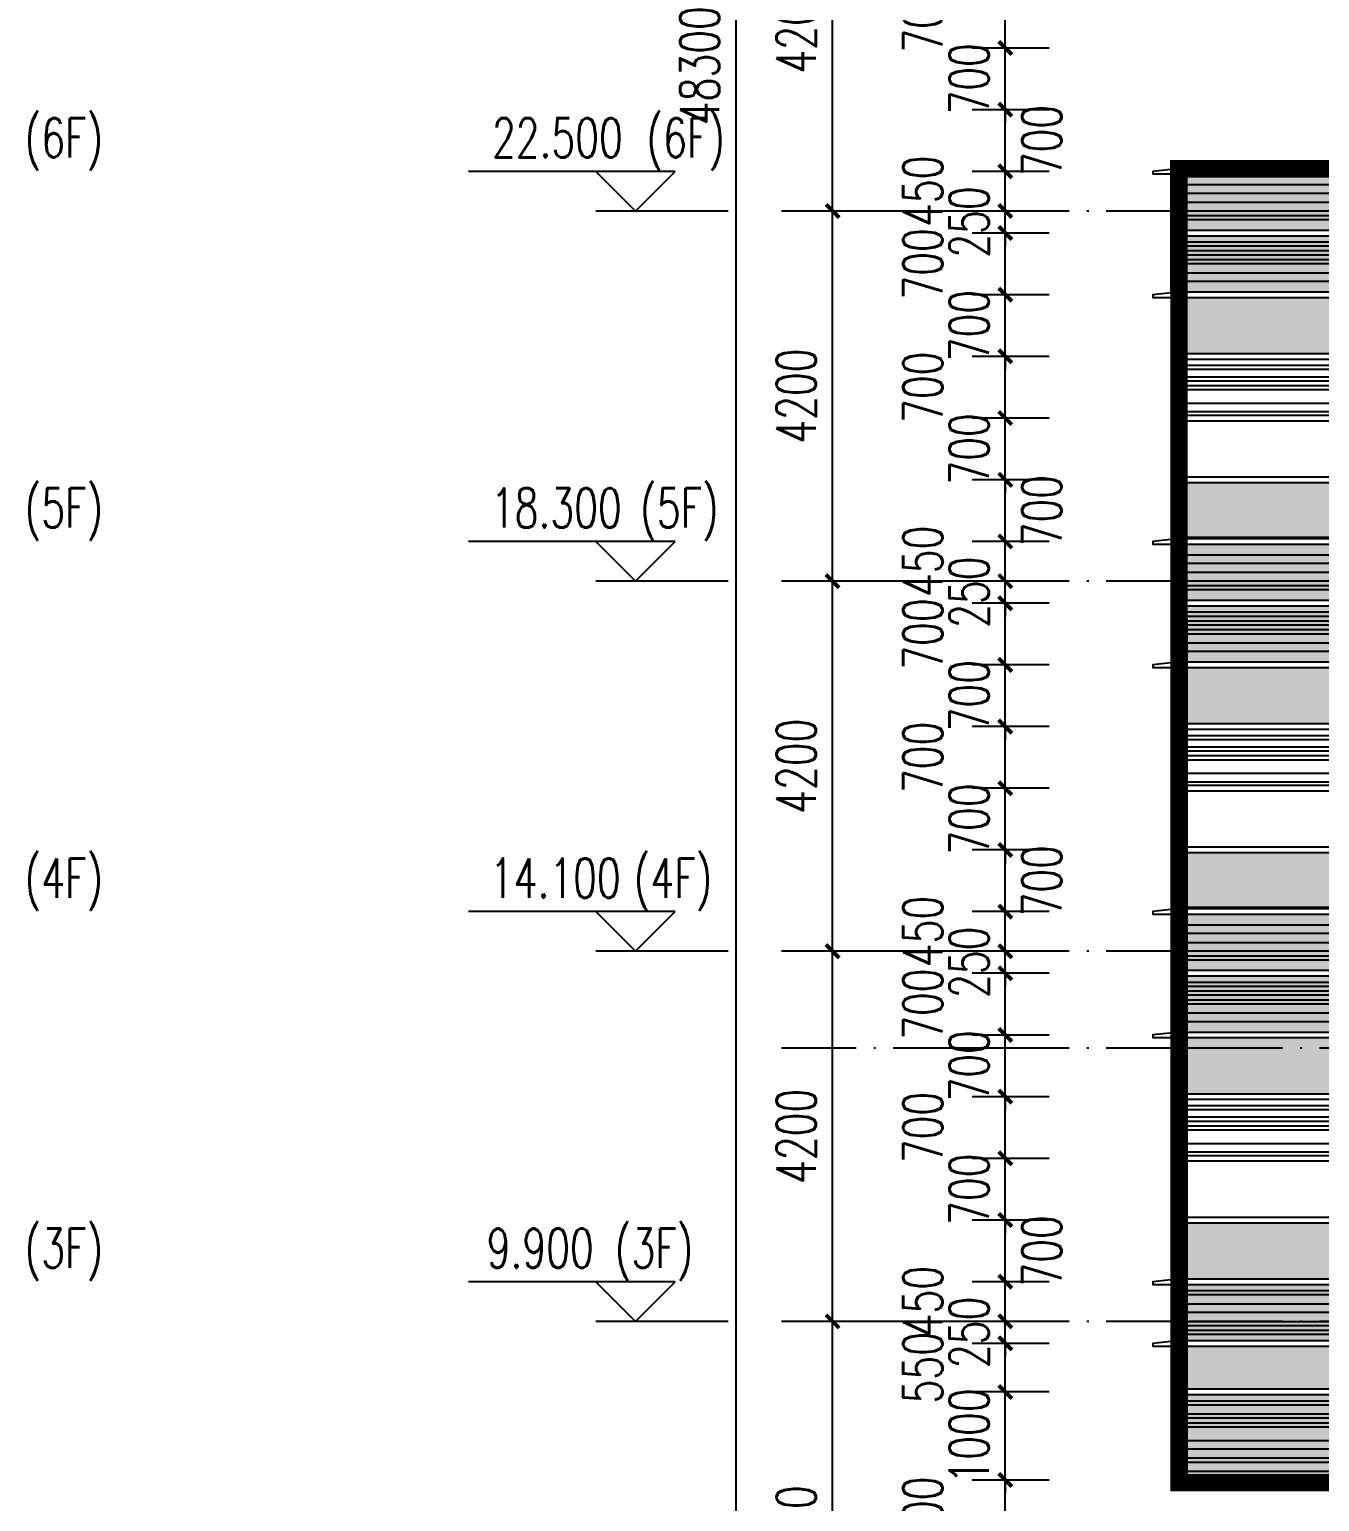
# Model space of a CAD drawing. Header units: millimetres. Extents: x 708158 to 1984082, y -168213 to -53.
# Drawn here: x 1020065 to 1034712, y -78101 to -61396 of the extents above; entities that cross this region are included whole.
import ezdxf

# ---------------------------------------------------------------- set-up
doc = ezdxf.new("R2010")
doc.units = ezdxf.units.MM
doc.header["$LTSCALE"] = 1000
doc.linetypes.add('DOTE', pattern=[2.42, 2, -0.2, 0.02, -0.2])
doc.layers.get('0').update_dxf_attribs({"color": 8})
for name, color, linetype in [('A-AXIS', 1, 'DOTE'), ('A-看线', 63, 'Continuous'), ('DIM_ELEV', 3, 'Continuous'), ('PUB_DIM', 3, 'Continuous'), ('PUB_TEXT', 7, 'Continuous'), ('WINDOW', 4, 'Continuous'), ('立面加粗', 5, 'Continuous'), ('立面填充线2 穿孔板', 105, 'Continuous'), ('立面窗户线', 21, 'Continuous')]:
    doc.layers.add(name, color=color, linetype=linetype)
doc.styles.add('_TCH_DIM', font='SIMPLEX', dxfattribs={"bigfont": 'GBCBIG'})
doc.styles.add('_TCH_DIM_T3', font='SIMPLEX', dxfattribs={"width": 0.705882, "bigfont": 'GBCBIG'})
doc.dimstyles.new('_TCH_ARCH&&150', dxfattribs={"dimtxt": 446.25, "dimasz": 150, "dimexe": 375, "dimexo": 450, "dimgap": 189.375, "dimtad": 1, "dimdec": 0, "dimzin": 0, "dimdsep": 46, "dimtxsty": '_TCH_DIM_T3', "dimblk": 'ARCHTICK', "dimcen": 0.09, "dimclrt": 7, "dimazin": 2, "dimtfac": 1, "dimtdec": 0, "dimtix": 1, "dimtmove": 2, "dimatfit": 3, "dimfxl": 1, "dimtolj": 1, "dimtzin": 0, "dimarcsym": 0})

# ---------------------------------------------------------------- blocks, each defined once
blk = doc.blocks.new('A$C77A43BB9')
at = {"layer": '立面填充线2 穿孔板'}
for points in [[(5, 420), (11695, 420), (11695, -220), (5, -220)], [(5, -280), (11695, -280), (11695, -920), (5, -920)], [(5, -980), (11695, -980), (11695, -1620), (5, -1620)], [(5, -3080), (11695, -3080), (11695, -3720), (5, -3720)]]:
    blk.add_hatch(color=256, dxfattribs=at).paths.add_polyline_path(points)
at = {"layer": 'A-看线'}
for points in [[(5, 420), (14378, 420), (14378, -220), (5, -220)], [(5, 420), (11695, 420), (11695, -220), (5, -220)], [(5, 300), (3878, 300), (3878, 200), (5, 200)], [(5, 100), (3878, 100), (3878, 0), (5, 0)], [(5, -50), (3878, -50), (3878, -100), (5, -100)], [(5, -280), (14378, -280), (14378, -920), (5, -920)], [(5, -280), (11695, -280), (11695, -920), (5, -920)], [(5, -350), (3878, -350), (3878, -400), (5, -400)], [(5, -450), (3878, -450), (3878, -500), (5, -500)], [(5, -550), (3878, -550), (3878, -600), (5, -600)], [(5, -700), (3878, -700), (3878, -800), (5, -800)], [(5, -980), (14378, -980), (14378, -1620), (5, -1620)], [(5, -980), (11695, -980), (11695, -1620), (5, -1620)], [(5, -1750), (3878, -1750), (3878, -1800), (5, -1800)], [(5, -1880), (3878, -1880), (3878, -1930), (5, -1930)], [(5, -1980), (3878, -1980), (3878, -2030), (5, -2030)], [(5, -2180), (3878, -2180), (3878, -2280), (5, -2280)], [(5, -3080), (14378, -3080), (14378, -3720), (5, -3720)], [(5, -3080), (11695, -3080), (11695, -3720), (5, -3720)]]:
    blk.add_lwpolyline(points, close=True, dxfattribs=at)
at = {"layer": 'WINDOW'}
for points in [[(-5, 420), (5, 420), (5, -220), (-5, -220)], [(-5, -280), (5, -280), (5, -920), (-5, -920)], [(-5, -980), (5, -980), (5, -1620), (-5, -1620)], [(-5, -1680), (5, -1680), (5, -2320), (-5, -2320)], [(-5, -2380), (5, -2380), (5, -3020), (-5, -3020)], [(-5, -3080), (5, -3080), (5, -3720), (-5, -3720)]]:
    blk.add_lwpolyline(points, close=True, dxfattribs=at)
at = {"layer": '立面窗户线'}
for points in [[(2683, 480), (0, 480), (-30, 480), (-300, 450), (-300, 420), (0, 420), (2683, 420)], [(14383, -220), (0, -220), (-90, -220), (-90, -280), (0, -280), (14383, -280)], [(14383, -920), (0, -920), (-30, -920), (-300, -950), (-300, -980), (0, -980), (14383, -980)], [(14383, -1620), (0, -1620), (-90, -1620), (-90, -1680), (0, -1680), (14383, -1680)], [(14383, -2320), (0, -2320), (-90, -2320), (-90, -2380), (0, -2380), (14383, -2380)], [(14383, -3020), (0, -3020), (-90, -3020), (-90, -3080), (0, -3080), (14383, -3080)]]:
    blk.add_lwpolyline(points, dxfattribs=at)
blk.add_lwpolyline([(-1, 500), (2678, 500), (2678, 480), (-1, 480)], close=True, dxfattribs=at)
blk = doc.blocks.new('A$C2a5aa5d3')
at = {"layer": '立面填充线2 穿孔板'}
for points in [[(305, -30), (2978, -30), (2978, -670), (305, -670)], [(305, -730), (2978, -730), (2978, -1220), (305, -1220)], [(305, -1280), (2978, -1280), (2976, -2220), (303, -2220)]]:
    blk.add_hatch(color=256, dxfattribs=at).paths.add_polyline_path(points)
at = {"layer": 'A-看线'}
for points in [[(305, -100), (2078, -100), (2078, -150), (305, -150)], [(2088, -100), (2978, -100), (2978, -150), (2088, -150)], [(305, -250), (2078, -250), (2078, -350), (305, -350)], [(2088, -250), (2978, -250), (2978, -350), (2088, -350)], [(305, -450), (2078, -450), (2078, -500), (305, -500)], [(2088, -450), (2978, -450), (2978, -500), (2088, -500)], [(305, -550), (2078, -550), (2078, -600), (305, -600)], [(2088, -550), (2978, -550), (2978, -600), (2088, -600)], [(305, -1350), (2078, -1350), (2078, -1400), (305, -1400)], [(305, -1500), (2078, -1500), (2078, -1550), (305, -1550)], [(2088, -1350), (2978, -1350), (2978, -1400), (2088, -1400)], [(2088, -1500), (2978, -1500), (2978, -1550), (2088, -1550)], [(305, -1600), (2078, -1600), (2078, -1650), (305, -1650)], [(2088, -1600), (2978, -1600), (2978, -1650), (2088, -1650)], [(305, -1800), (2078, -1800), (2078, -1900), (305, -1900)], [(2088, -1800), (2978, -1800), (2978, -1900), (2088, -1900)], [(305, -2000), (2078, -2000), (2078, -2050), (305, -2050)], [(2088, -2000), (2978, -2000), (2978, -2050), (2088, -2050)], [(305, -2150), (2078, -2150), (2078, -2200), (305, -2200)], [(2088, -2150), (2978, -2150), (2978, -2200), (2088, -2200)]]:
    blk.add_lwpolyline(points, close=True, dxfattribs=at)
at = {"layer": 'WINDOW'}
for points in [[(295, -30), (305, -30), (305, -670), (295, -670)], [(2078, -30), (2088, -30), (2088, -670), (2078, -670)], [(295, -730), (305, -730), (305, -1220), (295, -1220)], [(2078, -730), (2088, -730), (2088, -1220), (2078, -1220)], [(295, -1280), (305, -1280), (305, -2220), (295, -2220)], [(2078, -1280), (2088, -1280), (2088, -2220), (2078, -2220)]]:
    blk.add_lwpolyline(points, close=True, dxfattribs=at)
at = {"layer": '立面窗户线'}
for points in [[(2983, 30), (300, 30), (270, 30), (0, 0), (0, -30), (300, -30), (2983, -30)], [(2983, -670), (300, -670), (270, -670), (0, -700), (0, -730), (300, -730), (2983, -730)], [(2978, -1220), (1712, -1220), (210, -1220), (210, -1280), (2012, -1280), (2978, -1280)], [(2978, -2220), (300, -2220), (210, -2220), (210, -2280), (300, -2280), (2978, -2280)]]:
    blk.add_lwpolyline(points, dxfattribs=at)
blk = doc.blocks.new('_ArchTick')
at = {"color": 0, "linetype": 'ByBlock', "const_width": 0.3}
blk.add_lwpolyline([(-0.5, -0.5), (0.5, 0.5)], dxfattribs=at)
blk = doc.blocks.new('*D424')
at = {"layer": 'Defpoints', "color": 0, "transparency": 16777216}
for p in [(1031144, -77857), (1032092, -77857), (1032092, -78857)]:
    blk.add_point(p, dxfattribs=at)
at = {"layer": 'PUB_DIM', "color": 0, "lineweight": -2, "transparency": 16777216}
for p, q in [((1031642, -77857), (1030769, -77857)), ((1031144, -78857), (1031144, -77857)), ((1031642, -78857), (1030769, -78857))]:
    blk.add_line(p, q, dxfattribs=at)
at = {"layer": 'PUB_DIM', "color": 0, "lineweight": -2, "transparency": 16777216, "xscale": 150, "yscale": 150, "zscale": 150}
for p, rotation in [((1031144, -77857), 90), ((1031144, -78857), 270)]:
    blk.add_blockref('_ArchTick', p, dxfattribs=dict(at, rotation=rotation))
at = {"layer": 'PUB_DIM', "color": 7, "transparency": 16777216, "insert": (1030207, -78357), "char_height": 446.2, "attachment_point": 5, "rotation": 90, "style": '_TCH_DIM_T3'}
blk.add_mtext('\\A1;1000', dxfattribs=at)
blk = doc.blocks.new('*D425')
at = {"layer": 'Defpoints', "color": 0, "transparency": 16777216}
for p in [(1031144, -76857), (1032092, -76857), (1032092, -77857)]:
    blk.add_point(p, dxfattribs=at)
at = {"layer": 'PUB_DIM', "color": 0, "lineweight": -2, "transparency": 16777216}
for p, q in [((1031144, -76857), (1031144, -76707)), ((1031642, -76857), (1030769, -76857)), ((1031144, -77857), (1031144, -76857)), ((1031642, -77857), (1030769, -77857)), ((1031144, -77857), (1031144, -78007))]:
    blk.add_line(p, q, dxfattribs=at)
at = {"layer": 'PUB_DIM', "color": 0, "lineweight": -2, "transparency": 16777216, "xscale": 150, "yscale": 150, "zscale": 150}
for p, rotation in [((1031144, -76857), 270), ((1031144, -77857), 90)]:
    blk.add_blockref('_ArchTick', p, dxfattribs=dict(at, rotation=rotation))
at = {"layer": 'PUB_DIM', "color": 7, "transparency": 16777216, "insert": (1030732, -77357), "char_height": 446.2, "attachment_point": 5, "rotation": 90, "style": '_TCH_DIM_T3'}
blk.add_mtext('\\A1;1000', dxfattribs=at)
blk = doc.blocks.new('*D426')
at = {"layer": 'Defpoints', "color": 0, "transparency": 16777216}
for p in [(1031144, -76307), (1032092, -76307), (1032092, -76857)]:
    blk.add_point(p, dxfattribs=at)
at = {"layer": 'PUB_DIM', "color": 0, "lineweight": -2, "transparency": 16777216}
for p, q in [((1031642, -76307), (1030769, -76307)), ((1031144, -76857), (1031144, -76307)), ((1031642, -76857), (1030769, -76857))]:
    blk.add_line(p, q, dxfattribs=at)
at = {"layer": 'PUB_DIM', "color": 0, "lineweight": -2, "transparency": 16777216, "xscale": 150, "yscale": 150, "zscale": 150}
for p, rotation in [((1031144, -76307), 90), ((1031144, -76857), 270)]:
    blk.add_blockref('_ArchTick', p, dxfattribs=dict(at, rotation=rotation))
at = {"layer": 'PUB_DIM', "color": 7, "transparency": 16777216, "insert": (1030207, -76582), "char_height": 446.2, "attachment_point": 5, "rotation": 90, "style": '_TCH_DIM_T3'}
blk.add_mtext('\\A1;550', dxfattribs=at)
blk = doc.blocks.new('*D427')
at = {"layer": 'Defpoints', "color": 0, "transparency": 16777216}
for p in [(1031144, -76057), (1032092, -76057), (1032092, -76307)]:
    blk.add_point(p, dxfattribs=at)
at = {"layer": 'PUB_DIM', "color": 0, "lineweight": -2, "transparency": 16777216}
for p, q in [((1031144, -76057), (1031144, -75907)), ((1031642, -76057), (1030769, -76057)), ((1031144, -76307), (1031144, -76057)), ((1031642, -76307), (1030769, -76307)), ((1031144, -76307), (1031144, -76457))]:
    blk.add_line(p, q, dxfattribs=at)
at = {"layer": 'PUB_DIM', "color": 0, "lineweight": -2, "transparency": 16777216, "xscale": 150, "yscale": 150, "zscale": 150}
for p, rotation in [((1031144, -76057), 270), ((1031144, -76307), 90)]:
    blk.add_blockref('_ArchTick', p, dxfattribs=dict(at, rotation=rotation))
at = {"layer": 'PUB_DIM', "color": 7, "transparency": 16777216, "insert": (1030732, -76182), "char_height": 446.2, "attachment_point": 5, "rotation": 90, "style": '_TCH_DIM_T3'}
blk.add_mtext('\\A1;250', dxfattribs=at)
blk = doc.blocks.new('*D428')
at = {"layer": 'Defpoints', "color": 0, "transparency": 16777216}
for p in [(1031144, -75607), (1032092, -75607), (1032092, -76057)]:
    blk.add_point(p, dxfattribs=at)
at = {"layer": 'PUB_DIM', "color": 0, "lineweight": -2, "transparency": 16777216}
for p, q in [((1031642, -75607), (1030769, -75607)), ((1031144, -76057), (1031144, -75607)), ((1031642, -76057), (1030769, -76057))]:
    blk.add_line(p, q, dxfattribs=at)
at = {"layer": 'PUB_DIM', "color": 0, "lineweight": -2, "transparency": 16777216, "xscale": 150, "yscale": 150, "zscale": 150}
for p, rotation in [((1031144, -75607), 90), ((1031144, -76057), 270)]:
    blk.add_blockref('_ArchTick', p, dxfattribs=dict(at, rotation=rotation))
at = {"layer": 'PUB_DIM', "color": 7, "transparency": 16777216, "insert": (1030207, -75832), "char_height": 446.2, "attachment_point": 5, "rotation": 90, "style": '_TCH_DIM_T3'}
blk.add_mtext('\\A1;450', dxfattribs=at)
blk = doc.blocks.new('*D429')
at = {"layer": 'Defpoints', "color": 0, "transparency": 16777216}
for p in [(1031144, -74907), (1032092, -74907), (1032092, -75607)]:
    blk.add_point(p, dxfattribs=at)
at = {"layer": 'PUB_DIM', "color": 0, "lineweight": -2, "transparency": 16777216}
for p, q in [((1031642, -74907), (1030769, -74907)), ((1031144, -75607), (1031144, -74907)), ((1031642, -75607), (1030769, -75607))]:
    blk.add_line(p, q, dxfattribs=at)
at = {"layer": 'PUB_DIM', "color": 0, "lineweight": -2, "transparency": 16777216, "xscale": 150, "yscale": 150, "zscale": 150}
for p, rotation in [((1031144, -74907), 90), ((1031144, -75607), 270)]:
    blk.add_blockref('_ArchTick', p, dxfattribs=dict(at, rotation=rotation))
at = {"layer": 'PUB_DIM', "color": 7, "transparency": 16777216, "insert": (1031557, -75257), "char_height": 446.2, "attachment_point": 5, "rotation": 90, "style": '_TCH_DIM_T3'}
blk.add_mtext('\\A1;700', dxfattribs=at)
blk = doc.blocks.new('*D430')
at = {"layer": 'Defpoints', "color": 0, "transparency": 16777216}
for p in [(1031144, -74207), (1032092, -74207), (1032092, -74907)]:
    blk.add_point(p, dxfattribs=at)
at = {"layer": 'PUB_DIM', "color": 0, "lineweight": -2, "transparency": 16777216}
for p, q in [((1031144, -74207), (1031144, -74057)), ((1031642, -74207), (1030769, -74207)), ((1031144, -74907), (1031144, -74207)), ((1031642, -74907), (1030769, -74907)), ((1031144, -74907), (1031144, -75057))]:
    blk.add_line(p, q, dxfattribs=at)
at = {"layer": 'PUB_DIM', "color": 0, "lineweight": -2, "transparency": 16777216, "xscale": 150, "yscale": 150, "zscale": 150}
for p, rotation in [((1031144, -74207), 270), ((1031144, -74907), 90)]:
    blk.add_blockref('_ArchTick', p, dxfattribs=dict(at, rotation=rotation))
at = {"layer": 'PUB_DIM', "color": 7, "transparency": 16777216, "insert": (1030732, -74557), "char_height": 446.2, "attachment_point": 5, "rotation": 90, "style": '_TCH_DIM_T3'}
blk.add_mtext('\\A1;700', dxfattribs=at)
blk = doc.blocks.new('*D431')
at = {"layer": 'Defpoints', "color": 0, "transparency": 16777216}
for p in [(1031144, -73507), (1032092, -73507), (1032092, -74207)]:
    blk.add_point(p, dxfattribs=at)
at = {"layer": 'PUB_DIM', "color": 0, "lineweight": -2, "transparency": 16777216}
for p, q in [((1031642, -73507), (1030769, -73507)), ((1031144, -74207), (1031144, -73507)), ((1031642, -74207), (1030769, -74207))]:
    blk.add_line(p, q, dxfattribs=at)
at = {"layer": 'PUB_DIM', "color": 0, "lineweight": -2, "transparency": 16777216, "xscale": 150, "yscale": 150, "zscale": 150}
for p, rotation in [((1031144, -73507), 90), ((1031144, -74207), 270)]:
    blk.add_blockref('_ArchTick', p, dxfattribs=dict(at, rotation=rotation))
at = {"layer": 'PUB_DIM', "color": 7, "transparency": 16777216, "insert": (1030207, -73857), "char_height": 446.2, "attachment_point": 5, "rotation": 90, "style": '_TCH_DIM_T3'}
blk.add_mtext('\\A1;700', dxfattribs=at)
blk = doc.blocks.new('*D432')
at = {"layer": 'Defpoints', "color": 0, "transparency": 16777216}
for p in [(1031144, -72807), (1032092, -72807), (1032092, -73507)]:
    blk.add_point(p, dxfattribs=at)
at = {"layer": 'PUB_DIM', "color": 0, "lineweight": -2, "transparency": 16777216}
for p, q in [((1031144, -72807), (1031144, -72657)), ((1031642, -72807), (1030769, -72807)), ((1031144, -73507), (1031144, -72807)), ((1031642, -73507), (1030769, -73507)), ((1031144, -73507), (1031144, -73657))]:
    blk.add_line(p, q, dxfattribs=at)
at = {"layer": 'PUB_DIM', "color": 0, "lineweight": -2, "transparency": 16777216, "xscale": 150, "yscale": 150, "zscale": 150}
for p, rotation in [((1031144, -72807), 270), ((1031144, -73507), 90)]:
    blk.add_blockref('_ArchTick', p, dxfattribs=dict(at, rotation=rotation))
at = {"layer": 'PUB_DIM', "color": 7, "transparency": 16777216, "insert": (1030732, -73157), "char_height": 446.2, "attachment_point": 5, "rotation": 90, "style": '_TCH_DIM_T3'}
blk.add_mtext('\\A1;700', dxfattribs=at)
blk = doc.blocks.new('*D433')
at = {"layer": 'Defpoints', "color": 0, "transparency": 16777216}
for p in [(1031144, -72107), (1032092, -72107), (1032092, -72807)]:
    blk.add_point(p, dxfattribs=at)
at = {"layer": 'PUB_DIM', "color": 0, "lineweight": -2, "transparency": 16777216}
for p, q in [((1031642, -72107), (1030769, -72107)), ((1031144, -72807), (1031144, -72107)), ((1031642, -72807), (1030769, -72807))]:
    blk.add_line(p, q, dxfattribs=at)
at = {"layer": 'PUB_DIM', "color": 0, "lineweight": -2, "transparency": 16777216, "xscale": 150, "yscale": 150, "zscale": 150}
for p, rotation in [((1031144, -72107), 90), ((1031144, -72807), 270)]:
    blk.add_blockref('_ArchTick', p, dxfattribs=dict(at, rotation=rotation))
at = {"layer": 'PUB_DIM', "color": 7, "transparency": 16777216, "insert": (1030207, -72457), "char_height": 446.2, "attachment_point": 5, "rotation": 90, "style": '_TCH_DIM_T3'}
blk.add_mtext('\\A1;700', dxfattribs=at)
blk = doc.blocks.new('*D434')
at = {"layer": 'Defpoints', "color": 0, "transparency": 16777216}
for p in [(1031144, -71857), (1032092, -71857), (1032092, -72107)]:
    blk.add_point(p, dxfattribs=at)
at = {"layer": 'PUB_DIM', "color": 0, "lineweight": -2, "transparency": 16777216}
for p, q in [((1031144, -71857), (1031144, -71707)), ((1031642, -71857), (1030769, -71857)), ((1031144, -72107), (1031144, -71857)), ((1031642, -72107), (1030769, -72107)), ((1031144, -72107), (1031144, -72257))]:
    blk.add_line(p, q, dxfattribs=at)
at = {"layer": 'PUB_DIM', "color": 0, "lineweight": -2, "transparency": 16777216, "xscale": 150, "yscale": 150, "zscale": 150}
for p, rotation in [((1031144, -71857), 270), ((1031144, -72107), 90)]:
    blk.add_blockref('_ArchTick', p, dxfattribs=dict(at, rotation=rotation))
at = {"layer": 'PUB_DIM', "color": 7, "transparency": 16777216, "insert": (1030732, -71982), "char_height": 446.2, "attachment_point": 5, "rotation": 90, "style": '_TCH_DIM_T3'}
blk.add_mtext('\\A1;250', dxfattribs=at)
blk = doc.blocks.new('*D435')
at = {"layer": 'Defpoints', "color": 0, "transparency": 16777216}
for p in [(1031144, -71407), (1032092, -71407), (1032092, -71857)]:
    blk.add_point(p, dxfattribs=at)
at = {"layer": 'PUB_DIM', "color": 0, "lineweight": -2, "transparency": 16777216}
for p, q in [((1031642, -71407), (1030769, -71407)), ((1031144, -71857), (1031144, -71407)), ((1031642, -71857), (1030769, -71857))]:
    blk.add_line(p, q, dxfattribs=at)
at = {"layer": 'PUB_DIM', "color": 0, "lineweight": -2, "transparency": 16777216, "xscale": 150, "yscale": 150, "zscale": 150}
for p, rotation in [((1031144, -71407), 90), ((1031144, -71857), 270)]:
    blk.add_blockref('_ArchTick', p, dxfattribs=dict(at, rotation=rotation))
at = {"layer": 'PUB_DIM', "color": 7, "transparency": 16777216, "insert": (1030207, -71632), "char_height": 446.2, "attachment_point": 5, "rotation": 90, "style": '_TCH_DIM_T3'}
blk.add_mtext('\\A1;450', dxfattribs=at)
blk = doc.blocks.new('*D436')
at = {"layer": 'Defpoints', "color": 0, "transparency": 16777216}
for p in [(1031144, -70707), (1032092, -70707), (1032092, -71407)]:
    blk.add_point(p, dxfattribs=at)
at = {"layer": 'PUB_DIM', "color": 0, "lineweight": -2, "transparency": 16777216}
for p, q in [((1031642, -70707), (1030769, -70707)), ((1031144, -71407), (1031144, -70707)), ((1031642, -71407), (1030769, -71407))]:
    blk.add_line(p, q, dxfattribs=at)
at = {"layer": 'PUB_DIM', "color": 0, "lineweight": -2, "transparency": 16777216, "xscale": 150, "yscale": 150, "zscale": 150}
for p, rotation in [((1031144, -70707), 90), ((1031144, -71407), 270)]:
    blk.add_blockref('_ArchTick', p, dxfattribs=dict(at, rotation=rotation))
at = {"layer": 'PUB_DIM', "color": 7, "transparency": 16777216, "insert": (1031557, -71057), "char_height": 446.2, "attachment_point": 5, "rotation": 90, "style": '_TCH_DIM_T3'}
blk.add_mtext('\\A1;700', dxfattribs=at)
blk = doc.blocks.new('*D437')
at = {"layer": 'Defpoints', "color": 0, "transparency": 16777216}
for p in [(1031144, -70007), (1032092, -70007), (1032092, -70707)]:
    blk.add_point(p, dxfattribs=at)
at = {"layer": 'PUB_DIM', "color": 0, "lineweight": -2, "transparency": 16777216}
for p, q in [((1031144, -70007), (1031144, -69857)), ((1031642, -70007), (1030769, -70007)), ((1031144, -70707), (1031144, -70007)), ((1031642, -70707), (1030769, -70707)), ((1031144, -70707), (1031144, -70857))]:
    blk.add_line(p, q, dxfattribs=at)
at = {"layer": 'PUB_DIM', "color": 0, "lineweight": -2, "transparency": 16777216, "xscale": 150, "yscale": 150, "zscale": 150}
for p, rotation in [((1031144, -70007), 270), ((1031144, -70707), 90)]:
    blk.add_blockref('_ArchTick', p, dxfattribs=dict(at, rotation=rotation))
at = {"layer": 'PUB_DIM', "color": 7, "transparency": 16777216, "insert": (1030732, -70357), "char_height": 446.2, "attachment_point": 5, "rotation": 90, "style": '_TCH_DIM_T3'}
blk.add_mtext('\\A1;700', dxfattribs=at)
blk = doc.blocks.new('*D438')
at = {"layer": 'Defpoints', "color": 0, "transparency": 16777216}
for p in [(1031144, -69307), (1032092, -69307), (1032092, -70007)]:
    blk.add_point(p, dxfattribs=at)
at = {"layer": 'PUB_DIM', "color": 0, "lineweight": -2, "transparency": 16777216}
for p, q in [((1031642, -69307), (1030769, -69307)), ((1031144, -70007), (1031144, -69307)), ((1031642, -70007), (1030769, -70007))]:
    blk.add_line(p, q, dxfattribs=at)
at = {"layer": 'PUB_DIM', "color": 0, "lineweight": -2, "transparency": 16777216, "xscale": 150, "yscale": 150, "zscale": 150}
for p, rotation in [((1031144, -69307), 90), ((1031144, -70007), 270)]:
    blk.add_blockref('_ArchTick', p, dxfattribs=dict(at, rotation=rotation))
at = {"layer": 'PUB_DIM', "color": 7, "transparency": 16777216, "insert": (1030207, -69657), "char_height": 446.2, "attachment_point": 5, "rotation": 90, "style": '_TCH_DIM_T3'}
blk.add_mtext('\\A1;700', dxfattribs=at)
blk = doc.blocks.new('*D439')
at = {"layer": 'Defpoints', "color": 0, "transparency": 16777216}
for p in [(1031144, -68607), (1032092, -68607), (1032092, -69307)]:
    blk.add_point(p, dxfattribs=at)
at = {"layer": 'PUB_DIM', "color": 0, "lineweight": -2, "transparency": 16777216}
for p, q in [((1031144, -68607), (1031144, -68457)), ((1031642, -68607), (1030769, -68607)), ((1031144, -69307), (1031144, -68607)), ((1031642, -69307), (1030769, -69307)), ((1031144, -69307), (1031144, -69457))]:
    blk.add_line(p, q, dxfattribs=at)
at = {"layer": 'PUB_DIM', "color": 0, "lineweight": -2, "transparency": 16777216, "xscale": 150, "yscale": 150, "zscale": 150}
for p, rotation in [((1031144, -68607), 270), ((1031144, -69307), 90)]:
    blk.add_blockref('_ArchTick', p, dxfattribs=dict(at, rotation=rotation))
at = {"layer": 'PUB_DIM', "color": 7, "transparency": 16777216, "insert": (1030732, -68957), "char_height": 446.2, "attachment_point": 5, "rotation": 90, "style": '_TCH_DIM_T3'}
blk.add_mtext('\\A1;700', dxfattribs=at)
blk = doc.blocks.new('*D440')
at = {"layer": 'Defpoints', "color": 0, "transparency": 16777216}
for p in [(1031144, -67907), (1032092, -67907), (1032092, -68607)]:
    blk.add_point(p, dxfattribs=at)
at = {"layer": 'PUB_DIM', "color": 0, "lineweight": -2, "transparency": 16777216}
for p, q in [((1031642, -67907), (1030769, -67907)), ((1031144, -68607), (1031144, -67907)), ((1031642, -68607), (1030769, -68607))]:
    blk.add_line(p, q, dxfattribs=at)
at = {"layer": 'PUB_DIM', "color": 0, "lineweight": -2, "transparency": 16777216, "xscale": 150, "yscale": 150, "zscale": 150}
for p, rotation in [((1031144, -67907), 90), ((1031144, -68607), 270)]:
    blk.add_blockref('_ArchTick', p, dxfattribs=dict(at, rotation=rotation))
at = {"layer": 'PUB_DIM', "color": 7, "transparency": 16777216, "insert": (1030207, -68257), "char_height": 446.2, "attachment_point": 5, "rotation": 90, "style": '_TCH_DIM_T3'}
blk.add_mtext('\\A1;700', dxfattribs=at)
blk = doc.blocks.new('*D441')
at = {"layer": 'Defpoints', "color": 0, "transparency": 16777216}
for p in [(1031144, -67657), (1032092, -67657), (1032092, -67907)]:
    blk.add_point(p, dxfattribs=at)
at = {"layer": 'PUB_DIM', "color": 0, "lineweight": -2, "transparency": 16777216}
for p, q in [((1031144, -67657), (1031144, -67507)), ((1031642, -67657), (1030769, -67657)), ((1031144, -67907), (1031144, -67657)), ((1031642, -67907), (1030769, -67907)), ((1031144, -67907), (1031144, -68057))]:
    blk.add_line(p, q, dxfattribs=at)
at = {"layer": 'PUB_DIM', "color": 0, "lineweight": -2, "transparency": 16777216, "xscale": 150, "yscale": 150, "zscale": 150}
for p, rotation in [((1031144, -67657), 270), ((1031144, -67907), 90)]:
    blk.add_blockref('_ArchTick', p, dxfattribs=dict(at, rotation=rotation))
at = {"layer": 'PUB_DIM', "color": 7, "transparency": 16777216, "insert": (1030732, -67782), "char_height": 446.2, "attachment_point": 5, "rotation": 90, "style": '_TCH_DIM_T3'}
blk.add_mtext('\\A1;250', dxfattribs=at)
blk = doc.blocks.new('*D442')
at = {"layer": 'Defpoints', "color": 0, "transparency": 16777216}
for p in [(1031144, -67207), (1032092, -67207), (1032092, -67657)]:
    blk.add_point(p, dxfattribs=at)
at = {"layer": 'PUB_DIM', "color": 0, "lineweight": -2, "transparency": 16777216}
for p, q in [((1031642, -67207), (1030769, -67207)), ((1031144, -67657), (1031144, -67207)), ((1031642, -67657), (1030769, -67657))]:
    blk.add_line(p, q, dxfattribs=at)
at = {"layer": 'PUB_DIM', "color": 0, "lineweight": -2, "transparency": 16777216, "xscale": 150, "yscale": 150, "zscale": 150}
for p, rotation in [((1031144, -67207), 90), ((1031144, -67657), 270)]:
    blk.add_blockref('_ArchTick', p, dxfattribs=dict(at, rotation=rotation))
at = {"layer": 'PUB_DIM', "color": 7, "transparency": 16777216, "insert": (1030207, -67432), "char_height": 446.2, "attachment_point": 5, "rotation": 90, "style": '_TCH_DIM_T3'}
blk.add_mtext('\\A1;450', dxfattribs=at)
blk = doc.blocks.new('*D443')
at = {"layer": 'Defpoints', "color": 0, "transparency": 16777216}
for p in [(1031144, -66507), (1032092, -66507), (1032092, -67207)]:
    blk.add_point(p, dxfattribs=at)
at = {"layer": 'PUB_DIM', "color": 0, "lineweight": -2, "transparency": 16777216}
for p, q in [((1031642, -66507), (1030769, -66507)), ((1031144, -67207), (1031144, -66507)), ((1031642, -67207), (1030769, -67207))]:
    blk.add_line(p, q, dxfattribs=at)
at = {"layer": 'PUB_DIM', "color": 0, "lineweight": -2, "transparency": 16777216, "xscale": 150, "yscale": 150, "zscale": 150}
for p, rotation in [((1031144, -66507), 90), ((1031144, -67207), 270)]:
    blk.add_blockref('_ArchTick', p, dxfattribs=dict(at, rotation=rotation))
at = {"layer": 'PUB_DIM', "color": 7, "transparency": 16777216, "insert": (1031557, -66857), "char_height": 446.2, "attachment_point": 5, "rotation": 90, "style": '_TCH_DIM_T3'}
blk.add_mtext('\\A1;700', dxfattribs=at)
blk = doc.blocks.new('*D444')
at = {"layer": 'Defpoints', "color": 0, "transparency": 16777216}
for p in [(1031144, -65807), (1032092, -65807), (1032092, -66507)]:
    blk.add_point(p, dxfattribs=at)
at = {"layer": 'PUB_DIM', "color": 0, "lineweight": -2, "transparency": 16777216}
for p, q in [((1031642, -65807), (1030769, -65807)), ((1031144, -65807), (1031144, -65657)), ((1031144, -66507), (1031144, -65807)), ((1031642, -66507), (1030769, -66507)), ((1031144, -66507), (1031144, -66657))]:
    blk.add_line(p, q, dxfattribs=at)
at = {"layer": 'PUB_DIM', "color": 0, "lineweight": -2, "transparency": 16777216, "xscale": 150, "yscale": 150, "zscale": 150}
for p, rotation in [((1031144, -65807), 270), ((1031144, -66507), 90)]:
    blk.add_blockref('_ArchTick', p, dxfattribs=dict(at, rotation=rotation))
at = {"layer": 'PUB_DIM', "color": 7, "transparency": 16777216, "insert": (1030732, -66157), "char_height": 446.2, "attachment_point": 5, "rotation": 90, "style": '_TCH_DIM_T3'}
blk.add_mtext('\\A1;700', dxfattribs=at)
blk = doc.blocks.new('*D445')
at = {"layer": 'Defpoints', "color": 0, "transparency": 16777216}
for p in [(1031144, -65107), (1032092, -65107), (1032092, -65807)]:
    blk.add_point(p, dxfattribs=at)
at = {"layer": 'PUB_DIM', "color": 0, "lineweight": -2, "transparency": 16777216}
for p, q in [((1031642, -65107), (1030769, -65107)), ((1031144, -65807), (1031144, -65107)), ((1031642, -65807), (1030769, -65807))]:
    blk.add_line(p, q, dxfattribs=at)
at = {"layer": 'PUB_DIM', "color": 0, "lineweight": -2, "transparency": 16777216, "xscale": 150, "yscale": 150, "zscale": 150}
for p, rotation in [((1031144, -65107), 90), ((1031144, -65807), 270)]:
    blk.add_blockref('_ArchTick', p, dxfattribs=dict(at, rotation=rotation))
at = {"layer": 'PUB_DIM', "color": 7, "transparency": 16777216, "insert": (1030207, -65457), "char_height": 446.2, "attachment_point": 5, "rotation": 90, "style": '_TCH_DIM_T3'}
blk.add_mtext('\\A1;700', dxfattribs=at)
blk = doc.blocks.new('*D446')
at = {"layer": 'Defpoints', "color": 0, "transparency": 16777216}
for p in [(1031144, -64407), (1032092, -64407), (1032092, -65107)]:
    blk.add_point(p, dxfattribs=at)
at = {"layer": 'PUB_DIM', "color": 0, "lineweight": -2, "transparency": 16777216}
for p, q in [((1031144, -64407), (1031144, -64257)), ((1031642, -64407), (1030769, -64407)), ((1031144, -65107), (1031144, -64407)), ((1031642, -65107), (1030769, -65107)), ((1031144, -65107), (1031144, -65257))]:
    blk.add_line(p, q, dxfattribs=at)
at = {"layer": 'PUB_DIM', "color": 0, "lineweight": -2, "transparency": 16777216, "xscale": 150, "yscale": 150, "zscale": 150}
for p, rotation in [((1031144, -64407), 270), ((1031144, -65107), 90)]:
    blk.add_blockref('_ArchTick', p, dxfattribs=dict(at, rotation=rotation))
at = {"layer": 'PUB_DIM', "color": 7, "transparency": 16777216, "insert": (1030732, -64757), "char_height": 446.2, "attachment_point": 5, "rotation": 90, "style": '_TCH_DIM_T3'}
blk.add_mtext('\\A1;700', dxfattribs=at)
blk = doc.blocks.new('*D447')
at = {"layer": 'Defpoints', "color": 0, "transparency": 16777216}
for p in [(1031144, -63707), (1032092, -63707), (1032092, -64407)]:
    blk.add_point(p, dxfattribs=at)
at = {"layer": 'PUB_DIM', "color": 0, "lineweight": -2, "transparency": 16777216}
for p, q in [((1031642, -63707), (1030769, -63707)), ((1031144, -64407), (1031144, -63707)), ((1031642, -64407), (1030769, -64407))]:
    blk.add_line(p, q, dxfattribs=at)
at = {"layer": 'PUB_DIM', "color": 0, "lineweight": -2, "transparency": 16777216, "xscale": 150, "yscale": 150, "zscale": 150}
for p, rotation in [((1031144, -63707), 90), ((1031144, -64407), 270)]:
    blk.add_blockref('_ArchTick', p, dxfattribs=dict(at, rotation=rotation))
at = {"layer": 'PUB_DIM', "color": 7, "transparency": 16777216, "insert": (1030207, -64057), "char_height": 446.2, "attachment_point": 5, "rotation": 90, "style": '_TCH_DIM_T3'}
blk.add_mtext('\\A1;700', dxfattribs=at)
blk = doc.blocks.new('*D448')
at = {"layer": 'Defpoints', "color": 0, "transparency": 16777216}
for p in [(1031144, -63457), (1032092, -63457), (1032092, -63707)]:
    blk.add_point(p, dxfattribs=at)
at = {"layer": 'PUB_DIM', "color": 0, "lineweight": -2, "transparency": 16777216}
for p, q in [((1031144, -63457), (1031144, -63307)), ((1031642, -63457), (1030769, -63457)), ((1031144, -63707), (1031144, -63457)), ((1031642, -63707), (1030769, -63707)), ((1031144, -63707), (1031144, -63857))]:
    blk.add_line(p, q, dxfattribs=at)
at = {"layer": 'PUB_DIM', "color": 0, "lineweight": -2, "transparency": 16777216, "xscale": 150, "yscale": 150, "zscale": 150}
for p, rotation in [((1031144, -63457), 270), ((1031144, -63707), 90)]:
    blk.add_blockref('_ArchTick', p, dxfattribs=dict(at, rotation=rotation))
at = {"layer": 'PUB_DIM', "color": 7, "transparency": 16777216, "insert": (1030732, -63582), "char_height": 446.2, "attachment_point": 5, "rotation": 90, "style": '_TCH_DIM_T3'}
blk.add_mtext('\\A1;250', dxfattribs=at)
blk = doc.blocks.new('*D449')
at = {"layer": 'Defpoints', "color": 0, "transparency": 16777216}
for p in [(1031144, -63007), (1032092, -63007), (1032092, -63457)]:
    blk.add_point(p, dxfattribs=at)
at = {"layer": 'PUB_DIM', "color": 0, "lineweight": -2, "transparency": 16777216}
for p, q in [((1031642, -63007), (1030769, -63007)), ((1031144, -63457), (1031144, -63007)), ((1031642, -63457), (1030769, -63457))]:
    blk.add_line(p, q, dxfattribs=at)
at = {"layer": 'PUB_DIM', "color": 0, "lineweight": -2, "transparency": 16777216, "xscale": 150, "yscale": 150, "zscale": 150}
for p, rotation in [((1031144, -63007), 90), ((1031144, -63457), 270)]:
    blk.add_blockref('_ArchTick', p, dxfattribs=dict(at, rotation=rotation))
at = {"layer": 'PUB_DIM', "color": 7, "transparency": 16777216, "insert": (1030207, -63232), "char_height": 446.2, "attachment_point": 5, "rotation": 90, "style": '_TCH_DIM_T3'}
blk.add_mtext('\\A1;450', dxfattribs=at)
blk = doc.blocks.new('*D450')
at = {"layer": 'Defpoints', "color": 0, "transparency": 16777216}
for p in [(1031144, -62307), (1032092, -62307), (1032092, -63007)]:
    blk.add_point(p, dxfattribs=at)
at = {"layer": 'PUB_DIM', "color": 0, "lineweight": -2, "transparency": 16777216}
for p, q in [((1031642, -62307), (1030769, -62307)), ((1031144, -63007), (1031144, -62307)), ((1031642, -63007), (1030769, -63007))]:
    blk.add_line(p, q, dxfattribs=at)
at = {"layer": 'PUB_DIM', "color": 0, "lineweight": -2, "transparency": 16777216, "xscale": 150, "yscale": 150, "zscale": 150}
for p, rotation in [((1031144, -62307), 90), ((1031144, -63007), 270)]:
    blk.add_blockref('_ArchTick', p, dxfattribs=dict(at, rotation=rotation))
at = {"layer": 'PUB_DIM', "color": 7, "transparency": 16777216, "insert": (1031557, -62657), "char_height": 446.2, "attachment_point": 5, "rotation": 90, "style": '_TCH_DIM_T3'}
blk.add_mtext('\\A1;700', dxfattribs=at)
blk = doc.blocks.new('*D451')
at = {"layer": 'Defpoints', "color": 0, "transparency": 16777216}
for p in [(1031144, -61607), (1032092, -61607), (1032092, -62307)]:
    blk.add_point(p, dxfattribs=at)
at = {"layer": 'PUB_DIM', "color": 0, "lineweight": -2, "transparency": 16777216}
for p, q in [((1031144, -61607), (1031144, -61457)), ((1031642, -61607), (1030769, -61607)), ((1031144, -62307), (1031144, -61607)), ((1031642, -62307), (1030769, -62307)), ((1031144, -62307), (1031144, -62457))]:
    blk.add_line(p, q, dxfattribs=at)
at = {"layer": 'PUB_DIM', "color": 0, "lineweight": -2, "transparency": 16777216, "xscale": 150, "yscale": 150, "zscale": 150}
for p, rotation in [((1031144, -61607), 270), ((1031144, -62307), 90)]:
    blk.add_blockref('_ArchTick', p, dxfattribs=dict(at, rotation=rotation))
at = {"layer": 'PUB_DIM', "color": 7, "transparency": 16777216, "insert": (1030732, -61957), "char_height": 446.2, "attachment_point": 5, "rotation": 90, "style": '_TCH_DIM_T3'}
blk.add_mtext('\\A1;700', dxfattribs=at)
blk = doc.blocks.new('*D452')
at = {"layer": 'Defpoints', "color": 0, "transparency": 16777216}
for p in [(1031144, -60907), (1032092, -60907), (1032092, -61607)]:
    blk.add_point(p, dxfattribs=at)
at = {"layer": 'PUB_DIM', "color": 0, "lineweight": -2, "transparency": 16777216}
for p, q in [((1031642, -60907), (1030769, -60907)), ((1031144, -61607), (1031144, -60907)), ((1031642, -61607), (1030769, -61607))]:
    blk.add_line(p, q, dxfattribs=at)
at = {"layer": 'PUB_DIM', "color": 0, "lineweight": -2, "transparency": 16777216, "xscale": 150, "yscale": 150, "zscale": 150}
for p, rotation in [((1031144, -60907), 90), ((1031144, -61607), 270)]:
    blk.add_blockref('_ArchTick', p, dxfattribs=dict(at, rotation=rotation))
at = {"layer": 'PUB_DIM', "color": 7, "transparency": 16777216, "insert": (1030207, -61257), "char_height": 446.2, "attachment_point": 5, "rotation": 90, "style": '_TCH_DIM_T3'}
blk.add_mtext('\\A1;700', dxfattribs=at)
blk = doc.blocks.new('*D743')
at = {"layer": 'Defpoints', "color": 0, "transparency": 16777216}
for p in [(1028087, -37657), (1030560, -37657), (1030560, -85957)]:
    blk.add_point(p, dxfattribs=at)
at = {"layer": 'PUB_DIM', "color": 0, "lineweight": -2, "transparency": 16777216}
for p, q in [((1030110, -37657), (1027712, -37657)), ((1028087, -85957), (1028087, -37657)), ((1030110, -85957), (1027712, -85957))]:
    blk.add_line(p, q, dxfattribs=at)
at = {"layer": 'PUB_DIM', "color": 0, "lineweight": -2, "transparency": 16777216, "xscale": 150, "yscale": 150, "zscale": 150}
for p, rotation in [((1028087, -37657), 90), ((1028087, -85957), 270)]:
    blk.add_blockref('_ArchTick', p, dxfattribs=dict(at, rotation=rotation))
at = {"layer": 'PUB_DIM', "color": 7, "transparency": 16777216, "insert": (1027674, -61807), "char_height": 446.2, "attachment_point": 5, "rotation": 90, "style": '_TCH_DIM_T3'}
blk.add_mtext('\\A1;48300', dxfattribs=at)
blk = doc.blocks.new('*D745')
at = {"layer": 'Defpoints', "color": 0, "transparency": 16777216}
for p in [(1029183, -76057), (1030560, -76057), (1030560, -80857)]:
    blk.add_point(p, dxfattribs=at)
at = {"layer": 'PUB_DIM', "color": 0, "lineweight": -2, "transparency": 16777216}
for p, q in [((1030110, -76057), (1028808, -76057)), ((1029183, -80857), (1029183, -76057)), ((1030110, -80857), (1028808, -80857))]:
    blk.add_line(p, q, dxfattribs=at)
at = {"layer": 'PUB_DIM', "color": 0, "lineweight": -2, "transparency": 16777216, "xscale": 150, "yscale": 150, "zscale": 150}
for p, rotation in [((1029183, -76057), 90), ((1029183, -80857), 270)]:
    blk.add_blockref('_ArchTick', p, dxfattribs=dict(at, rotation=rotation))
at = {"layer": 'PUB_DIM', "color": 7, "transparency": 16777216, "insert": (1028771, -78457), "char_height": 446.2, "attachment_point": 5, "rotation": 90, "style": '_TCH_DIM_T3'}
blk.add_mtext('\\A1;4800', dxfattribs=at)
blk = doc.blocks.new('*D746')
at = {"layer": 'Defpoints', "color": 0, "transparency": 16777216}
for p in [(1029183, -71857), (1030560, -71857), (1030560, -76057)]:
    blk.add_point(p, dxfattribs=at)
at = {"layer": 'PUB_DIM', "color": 0, "lineweight": -2, "transparency": 16777216}
for p, q in [((1030110, -71857), (1028808, -71857)), ((1029183, -76057), (1029183, -71857)), ((1030110, -76057), (1028808, -76057))]:
    blk.add_line(p, q, dxfattribs=at)
at = {"layer": 'PUB_DIM', "color": 0, "lineweight": -2, "transparency": 16777216, "xscale": 150, "yscale": 150, "zscale": 150}
for p, rotation in [((1029183, -71857), 90), ((1029183, -76057), 270)]:
    blk.add_blockref('_ArchTick', p, dxfattribs=dict(at, rotation=rotation))
at = {"layer": 'PUB_DIM', "color": 7, "transparency": 16777216, "insert": (1028771, -73957), "char_height": 446.2, "attachment_point": 5, "rotation": 90, "style": '_TCH_DIM_T3'}
blk.add_mtext('\\A1;4200', dxfattribs=at)
blk = doc.blocks.new('*D747')
at = {"layer": 'Defpoints', "color": 0, "transparency": 16777216}
for p in [(1029183, -67657), (1030560, -67657), (1030560, -71857)]:
    blk.add_point(p, dxfattribs=at)
at = {"layer": 'PUB_DIM', "color": 0, "lineweight": -2, "transparency": 16777216}
for p, q in [((1030110, -67657), (1028808, -67657)), ((1029183, -71857), (1029183, -67657)), ((1030110, -71857), (1028808, -71857))]:
    blk.add_line(p, q, dxfattribs=at)
at = {"layer": 'PUB_DIM', "color": 0, "lineweight": -2, "transparency": 16777216, "xscale": 150, "yscale": 150, "zscale": 150}
for p, rotation in [((1029183, -67657), 90), ((1029183, -71857), 270)]:
    blk.add_blockref('_ArchTick', p, dxfattribs=dict(at, rotation=rotation))
at = {"layer": 'PUB_DIM', "color": 7, "transparency": 16777216, "insert": (1028771, -69757), "char_height": 446.2, "attachment_point": 5, "rotation": 90, "style": '_TCH_DIM_T3'}
blk.add_mtext('\\A1;4200', dxfattribs=at)
blk = doc.blocks.new('*D748')
at = {"layer": 'Defpoints', "color": 0, "transparency": 16777216}
for p in [(1029183, -63457), (1030560, -63457), (1030560, -67657)]:
    blk.add_point(p, dxfattribs=at)
at = {"layer": 'PUB_DIM', "color": 0, "lineweight": -2, "transparency": 16777216}
for p, q in [((1030110, -63457), (1028808, -63457)), ((1029183, -67657), (1029183, -63457)), ((1030110, -67657), (1028808, -67657))]:
    blk.add_line(p, q, dxfattribs=at)
at = {"layer": 'PUB_DIM', "color": 0, "lineweight": -2, "transparency": 16777216, "xscale": 150, "yscale": 150, "zscale": 150}
for p, rotation in [((1029183, -63457), 90), ((1029183, -67657), 270)]:
    blk.add_blockref('_ArchTick', p, dxfattribs=dict(at, rotation=rotation))
at = {"layer": 'PUB_DIM', "color": 7, "transparency": 16777216, "insert": (1028771, -65557), "char_height": 446.2, "attachment_point": 5, "rotation": 90, "style": '_TCH_DIM_T3'}
blk.add_mtext('\\A1;4200', dxfattribs=at)
blk = doc.blocks.new('*D749')
at = {"layer": 'Defpoints', "color": 0, "transparency": 16777216}
for p in [(1029183, -59257), (1030560, -59257), (1030560, -63457)]:
    blk.add_point(p, dxfattribs=at)
at = {"layer": 'PUB_DIM', "color": 0, "lineweight": -2, "transparency": 16777216}
for p, q in [((1030110, -59257), (1028808, -59257)), ((1029183, -63457), (1029183, -59257)), ((1030110, -63457), (1028808, -63457))]:
    blk.add_line(p, q, dxfattribs=at)
at = {"layer": 'PUB_DIM', "color": 0, "lineweight": -2, "transparency": 16777216, "xscale": 150, "yscale": 150, "zscale": 150}
for p, rotation in [((1029183, -59257), 90), ((1029183, -63457), 270)]:
    blk.add_blockref('_ArchTick', p, dxfattribs=dict(at, rotation=rotation))
at = {"layer": 'PUB_DIM', "color": 7, "transparency": 16777216, "insert": (1028771, -61357), "char_height": 446.2, "attachment_point": 5, "rotation": 90, "style": '_TCH_DIM_T3'}
blk.add_mtext('\\A1;4200', dxfattribs=at)

msp = doc.modelspace()

# ---------------------------------------------------------------- hatches: boundary and pattern name
at = {"layer": '立面填充线2 穿孔板'}
for points in [[(1033125.4, -63036.7), (1047498.6, -63036.7), (1047498.6, -63676.7), (1033125.4, -63676.7)], [(1033125.4, -63736.7), (1047498.6, -63736.7), (1047498.6, -64376.7), (1033125.4, -64376.7)], [(1033125.4, -64436.7), (1047498.6, -64436.7), (1047498.6, -65076.7), (1033125.4, -65076.7)], [(1033125.4, -66536.7), (1047498.6, -66536.7), (1047498.6, -67176.7), (1033125.4, -67176.7)]]:
    msp.add_hatch(color=256, dxfattribs=at).paths.add_polyline_path(points)

# ---------------------------------------------------------------- linework, layer by layer
at = {"layer": 'A-AXIS'}
for p, q in [((1070590.5, -63456.7), (1028603.6, -63456.7)), ((1070590.5, -67656.7), (1028603.6, -67656.7)), ((1070590.5, -71856.7), (1028603.6, -71856.7)), ((1070590.5, -72956.7), (1028603.6, -72956.7)), ((1070590.5, -76056.7), (1028603.6, -76056.7))]:
    msp.add_line(p, q, dxfattribs=at)
at = {"layer": 'DIM_ELEV'}
for p, q in [((1027396.6, -63006.7), (1025049.1, -63006.7)), ((1026946.6, -63456.7), (1026496.6, -63006.7)), ((1026946.6, -63456.7), (1027396.6, -63006.7)), ((1027996.6, -63456.7), (1026496.6, -63456.7)), ((1027396.6, -67206.7), (1025049.1, -67206.7)), ((1026946.6, -67656.7), (1026496.6, -67206.7)), ((1026946.6, -67656.7), (1027396.6, -67206.7)), ((1027996.6, -67656.7), (1026496.6, -67656.7)), ((1027396.6, -71406.7), (1025049.1, -71406.7)), ((1026946.6, -71856.7), (1026496.6, -71406.7)), ((1026946.6, -71856.7), (1027396.6, -71406.7)), ((1027996.6, -71856.7), (1026496.6, -71856.7)), ((1027396.6, -75606.7), (1025049.1, -75606.7)), ((1026946.6, -76056.7), (1026496.6, -75606.7)), ((1026946.6, -76056.7), (1027396.6, -75606.7)), ((1027996.6, -76056.7), (1026496.6, -76056.7))]:
    msp.add_line(p, q, dxfattribs=at)
at = {"layer": '立面加粗', "const_width": 200}
msp.add_lwpolyline([(1062853.6, -86201.7), (1062853.6, -74876.7), (1056523.7, -74876.7), (1056523.7, -62976.7), (1059203.6, -62976.7), (1059206.1, -37556.7), (1035801.1, -37556.7), (1035798.6, -62976.7), (1033115.4, -62976.7), (1033117.7, -77886.7), (1035801.3, -77886.7), (1035799, -86106.7)], dxfattribs=at)

# ---------------------------------------------------------------- block references
for name, p in [('A$C77A43BB9', (1033120.4, -63456.7)), ('A$C77A43BB9', (1033120.4, -67656.7)), ('A$C77A43BB9', (1033120.4, -71856.7)), ('A$C2a5aa5d3', (1032820.4, -75606.7))]:
    msp.add_blockref(name, p)

# ---------------------------------------------------------------- texts
at = {"layer": 'PUB_TEXT', "style": '_TCH_DIM', "width": 0.705882}
for s, p in [('(6F)', (1020010.6, -62849.2)), ('22.500', (1025316.1, -62849.2)), ('(6F)', (1027071.1, -62849.2)), ('(5F)', (1020010.6, -67049.2)), ('18.300', (1025304.1, -67049.2)), ('(5F)', (1026999.1, -67049.2)), ('(4F)', (1020010.6, -71249.2)), ('14.100', (1025292.1, -71249.2)), ('(4F)', (1026927.1, -71249.2)), ('(3F)', (1020010.6, -75449.2)), ('9.900', (1025256.1, -75449.2)), ('(3F)', (1026711.1, -75449.2))]:
    msp.add_text(s, height=446.25, dxfattribs=at).set_placement(p)

# ---------------------------------------------------------------- dimensions: what is measured, and where the dimension line sits
at = {"layer": 'PUB_DIM'}
for p1, p2, distance, picture, middle in [((1030560.1, -85956.7), (1030560.1, -37656.7), 2473.1, '*D743', (1027674.5, -61806.7)), ((1030560.1, -63456.7), (1030560.1, -59256.7), 1376.7, '*D749', (1028770.9, -61356.7)), ((1032091.8, -62306.7), (1032091.8, -61606.7), 947.8, '*D451', (1030731.5, -61956.7)), ((1032091.8, -63706.7), (1032091.8, -63456.7), 947.8, '*D448', (1030731.5, -63581.7)), ((1030560.1, -67656.7), (1030560.1, -63456.7), 1376.7, '*D748', (1028770.9, -65556.7)), ((1032091.8, -65106.7), (1032091.8, -64406.7), 947.8, '*D446', (1030731.5, -64756.7)), ((1032091.8, -66506.7), (1032091.8, -65806.7), 947.8, '*D444', (1030731.5, -66156.7)), ((1032091.8, -67906.7), (1032091.8, -67656.7), 947.8, '*D441', (1030731.5, -67781.7)), ((1030560.1, -71856.7), (1030560.1, -67656.7), 1376.7, '*D747', (1028770.9, -69756.7)), ((1032091.8, -69306.7), (1032091.8, -68606.7), 947.8, '*D439', (1030731.5, -68956.7)), ((1032091.8, -70706.7), (1032091.8, -70006.7), 947.8, '*D437', (1030731.5, -70356.7)), ((1032091.8, -72106.7), (1032091.8, -71856.7), 947.8, '*D434', (1030731.5, -71981.7)), ((1030560.1, -76056.7), (1030560.1, -71856.7), 1376.7, '*D746', (1028770.9, -73956.7)), ((1032091.8, -73506.7), (1032091.8, -72806.7), 947.8, '*D432', (1030731.5, -73156.7)), ((1032091.8, -74906.7), (1032091.8, -74206.7), 947.8, '*D430', (1030731.5, -74556.7)), ((1032091.8, -76306.7), (1032091.8, -76056.7), 947.8, '*D427', (1030731.5, -76181.7)), ((1030560.1, -80856.7), (1030560.1, -76056.7), 1376.7, '*D745', (1028770.9, -78456.7)), ((1032091.8, -77856.7), (1032091.8, -76856.7), 947.8, '*D425', (1030731.5, -77356.7))]:
    dim = msp.add_aligned_dim(p1=p1, p2=p2, distance=distance, dimstyle='_TCH_ARCH&&150', dxfattribs=at)
    dim.commit()
    dim.dimension.update_dxf_attribs({"geometry": picture, "text_midpoint": middle})
for base, p1, p2, picture, middle in [((1031144, -60906.7), (1032091.8, -61606.7), (1032091.8, -60906.7), '*D452', (1030206.5, -61256.7)), ((1031144, -62306.7), (1032091.8, -63006.7), (1032091.8, -62306.7), '*D450', (1031556.5, -62656.7)), ((1031144, -63006.7), (1032091.8, -63456.7), (1032091.8, -63006.7), '*D449', (1030206.5, -63231.7)), ((1031144, -63706.7), (1032091.8, -64406.7), (1032091.8, -63706.7), '*D447', (1030206.5, -64056.7)), ((1031144, -65106.7), (1032091.8, -65806.7), (1032091.8, -65106.7), '*D445', (1030206.5, -65456.7)), ((1031144, -66506.7), (1032091.8, -67206.7), (1032091.8, -66506.7), '*D443', (1031556.5, -66856.7)), ((1031144, -67206.7), (1032091.8, -67656.7), (1032091.8, -67206.7), '*D442', (1030206.5, -67431.7)), ((1031144, -67906.7), (1032091.8, -68606.7), (1032091.8, -67906.7), '*D440', (1030206.5, -68256.7)), ((1031144, -69306.7), (1032091.8, -70006.7), (1032091.8, -69306.7), '*D438', (1030206.5, -69656.7)), ((1031144, -70706.7), (1032091.8, -71406.7), (1032091.8, -70706.7), '*D436', (1031556.5, -71056.7)), ((1031144, -71406.7), (1032091.8, -71856.7), (1032091.8, -71406.7), '*D435', (1030206.5, -71631.7)), ((1031144, -72106.7), (1032091.8, -72806.7), (1032091.8, -72106.7), '*D433', (1030206.5, -72456.7)), ((1031144, -73506.7), (1032091.8, -74206.7), (1032091.8, -73506.7), '*D431', (1030206.5, -73856.7)), ((1031144, -74906.7), (1032091.8, -75606.7), (1032091.8, -74906.7), '*D429', (1031556.5, -75256.7)), ((1031144, -75606.7), (1032091.8, -76056.7), (1032091.8, -75606.7), '*D428', (1030206.5, -75831.7)), ((1031144, -76306.7), (1032091.8, -76856.7), (1032091.8, -76306.7), '*D426', (1030206.5, -76581.7)), ((1031144, -77856.7), (1032091.8, -78856.7), (1032091.8, -77856.7), '*D424', (1030206.5, -78356.7))]:
    dim = msp.add_linear_dim(base=base, p1=p1, p2=p2, angle=90, dimstyle='_TCH_ARCH&&150', dxfattribs=at)
    dim.commit()
    dim.dimension.update_dxf_attribs({"geometry": picture, "text_midpoint": middle, "dimtype": 129})

doc.saveas('drawing.dxf')
